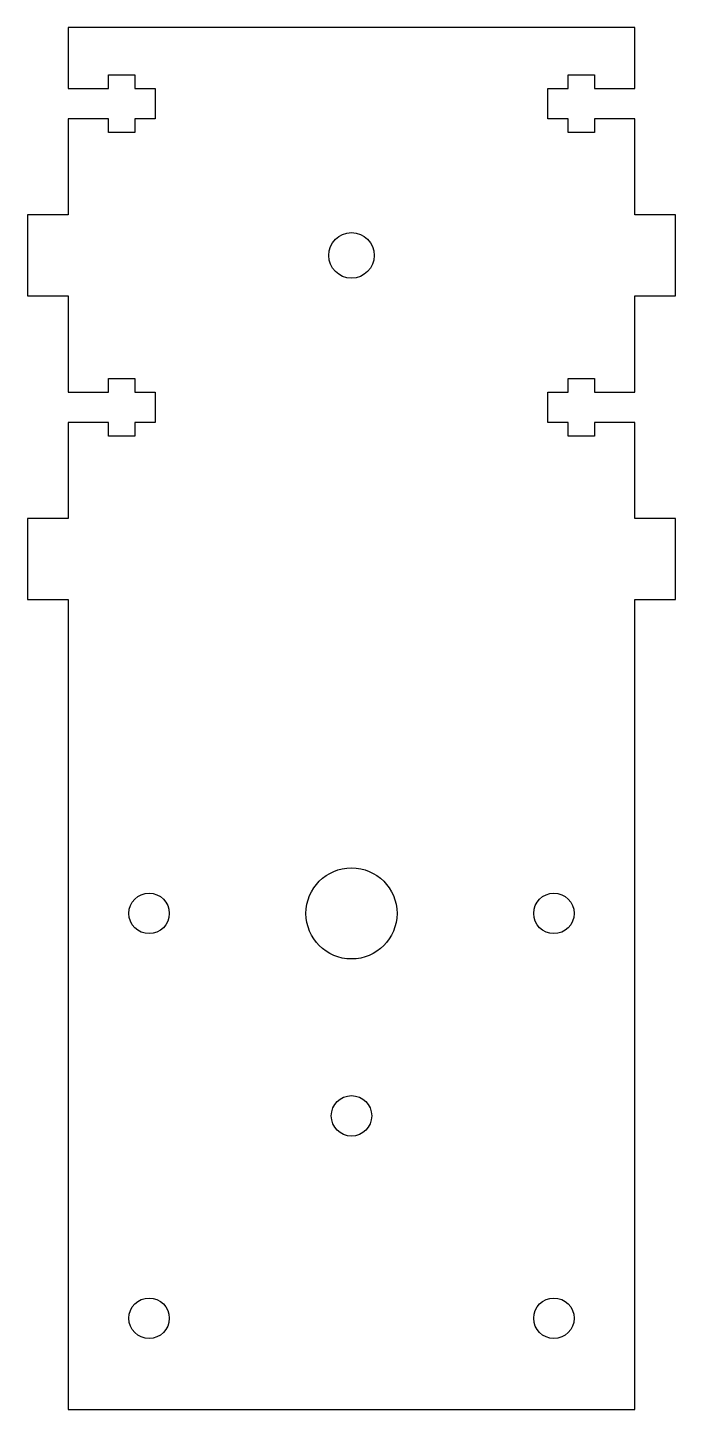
# Model space of a CAD drawing. Header units: millimetres. Extents: x -4 to 60, y -105 to 31.
import ezdxf

# ---------------------------------------------------------------- set-up
doc = ezdxf.new("R2010")
doc.units = ezdxf.units.MM

msp = doc.modelspace()

# ---------------------------------------------------------------- linework, layer by layer
at = {"color": 7, "linetype": 'Continuous', "lineweight": 25}
for p, q in [((0, 31.36), (0, 25.36)), ((56, 31.36), (0, 31.36)), ((56, 25.36), (56, 31.36)), ((4, 26.71), (6.6, 26.71)), ((4, 25.36), (4, 26.71)), ((6.6, 26.71), (6.6, 25.36)), ((49.4, 26.71), (52, 26.71)), ((49.4, 25.36), (49.4, 26.71)), ((52, 26.71), (52, 25.36)), ((0, 25.36), (4, 25.36)), ((6.6, 25.36), (8.6, 25.36)), ((8.6, 25.36), (8.6, 22.36)), ((47.4, 25.36), (49.4, 25.36)), ((47.4, 22.36), (47.4, 25.36)), ((52, 25.36), (56, 25.36)), ((0, 22.36), (0, 12.86)), ((4, 22.36), (0, 22.36)), ((4, 21.01), (4, 22.36)), ((6.6, 22.36), (6.6, 21.01)), ((8.6, 22.36), (6.6, 22.36)), ((49.4, 22.36), (47.4, 22.36)), ((49.4, 21.01), (49.4, 22.36)), ((52, 22.36), (52, 21.01)), ((56, 22.36), (52, 22.36)), ((56, 12.86), (56, 22.36)), ((6.6, 21.01), (4, 21.01)), ((52, 21.01), (49.4, 21.01)), ((-4, 12.86), (-4, 4.86)), ((0, 12.86), (-4, 12.86)), ((60, 12.86), (56, 12.86)), ((60, 4.86), (60, 12.86)), ((-4, 4.86), (0, 4.86)), ((0, 4.86), (0, -4.64)), ((56, 4.86), (60, 4.86)), ((56, -4.64), (56, 4.86)), ((4, -3.29), (6.6, -3.29)), ((4, -4.64), (4, -3.29)), ((6.6, -3.29), (6.6, -4.64)), ((49.4, -3.29), (52, -3.29)), ((49.4, -4.64), (49.4, -3.29)), ((52, -3.29), (52, -4.64)), ((0, -4.64), (4, -4.64)), ((6.6, -4.64), (8.6, -4.64)), ((8.6, -4.64), (8.6, -7.64)), ((47.4, -4.64), (49.4, -4.64)), ((47.4, -7.64), (47.4, -4.64)), ((52, -4.64), (56, -4.64)), ((0, -7.64), (0, -17.14)), ((4, -7.64), (0, -7.64)), ((4, -8.99), (4, -7.64)), ((6.6, -7.64), (6.6, -8.99)), ((8.6, -7.64), (6.6, -7.64)), ((49.4, -7.64), (47.4, -7.64)), ((49.4, -8.99), (49.4, -7.64)), ((52, -7.64), (52, -8.99)), ((56, -7.64), (52, -7.64)), ((56, -17.14), (56, -7.64)), ((6.6, -8.99), (4, -8.99)), ((52, -8.99), (49.4, -8.99)), ((-4, -17.14), (-4, -25.14)), ((0, -17.14), (-4, -17.14)), ((60, -17.14), (56, -17.14)), ((60, -25.14), (60, -17.14)), ((-4, -25.14), (0, -25.14)), ((0, -25.14), (0, -105.14)), ((56, -25.14), (60, -25.14)), ((56, -105.14), (56, -25.14)), ((0, -105.14), (56, -105.14))]:
    msp.add_line(p, q, dxfattribs=at)
for centre, radius in [((28, 8.86), 2.25), ((28, -56.14), 4.5), ((8, -56.14), 2), ((48, -56.14), 2), ((28, -76.14), 2), ((8, -96.14), 2), ((48, -96.14), 2)]:
    msp.add_circle(centre, radius, dxfattribs=at)

doc.saveas('drawing.dxf')
